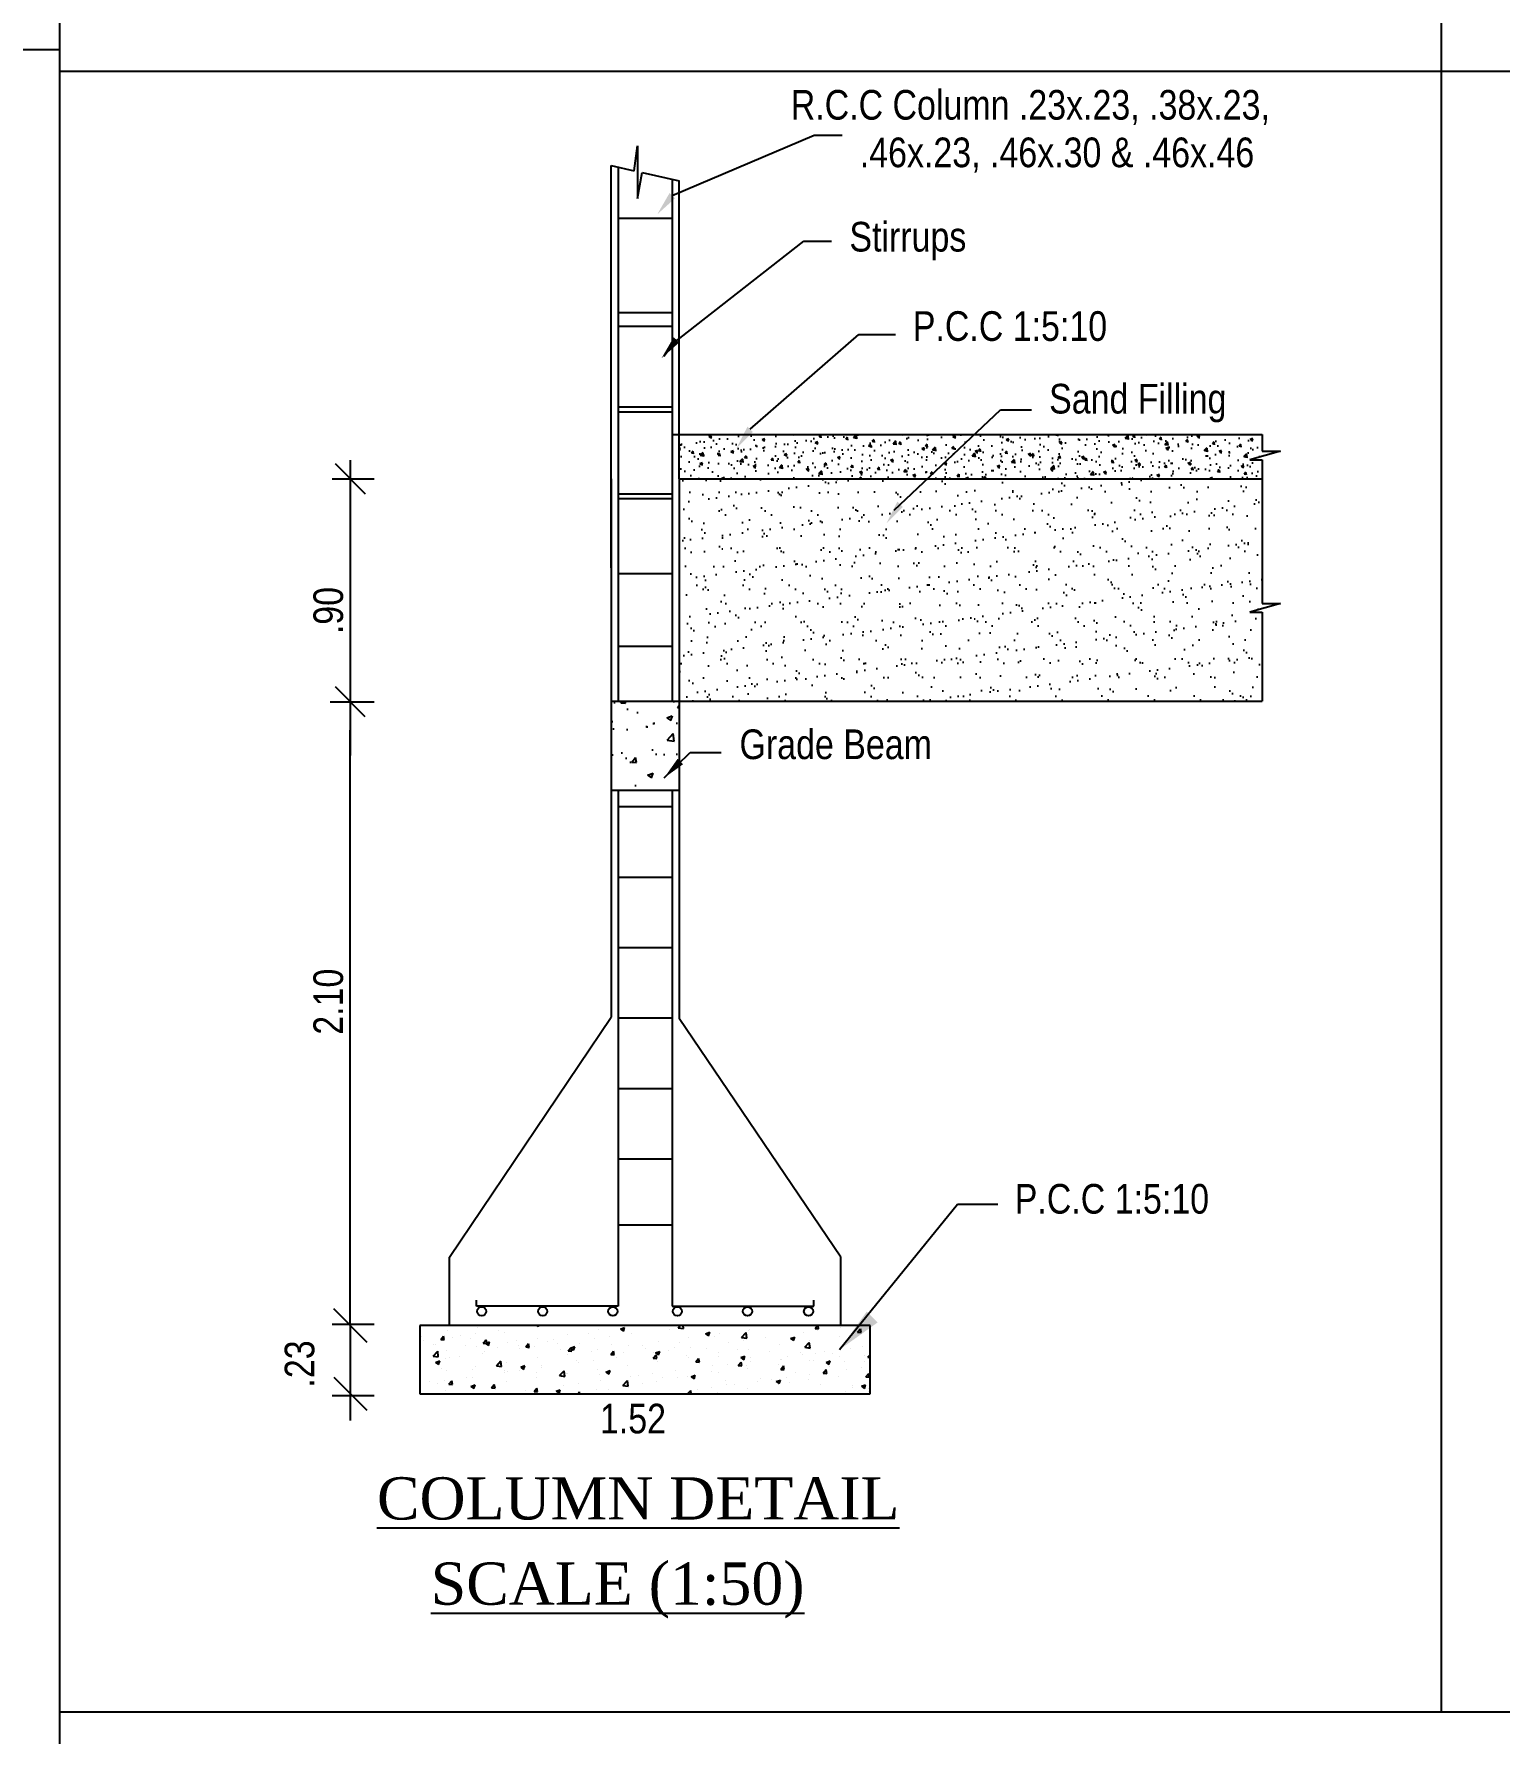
# Model space of a CAD drawing. Header units: metres. Extents: x 0 to 602, y 0 to 196.
# Drawn here: x 413.16 to 423.05, y 84.81 to 96.27 of the extents above; entities that cross this region are included whole.
import ezdxf

# ---------------------------------------------------------------- set-up
doc = ezdxf.new("R2010")
doc.units = ezdxf.units.M
doc.header["$MEASUREMENT"] = 0
doc.styles.get("Standard").update_dxf_attribs({"font": 'swissc.ttf', "height": 0.23})
doc.styles.add('text - 0.30ht', font='times.ttf', dxfattribs={"height": 0.25})

msp = doc.modelspace()

# ---------------------------------------------------------------- hatches: boundary and pattern name
h = msp.add_hatch()
h.set_pattern_fill('AR-CONC', color=256, scale=0.025, style=0)
h.set_pattern_definition([(50, (-7511.43178, 255.78644), (0.1793150457, -0.0156880337), [0.01875, -0.20625]), (355, (-7511.43178, 255.78644), (-0.0346878334, 0.1880480334), [0.015, -0.165]), (100.4514, (-7511.41684, 255.78514), (0.1446273454, 0.1723598855), [0.0159350475, -0.175285528]), (46.1842, (-7511.43178, 255.83644), (0.266810262, -0.0413797536), [0.028125, -0.309375]), (96.6356, (-7511.40955, 255.833), (0.233665676, 0.243529468), [0.023902572, -0.26292825]), (351.1842, (-7511.43178, 255.83644), (0.233665486, 0.24352965), [0.0225, -0.2475]), (21, (-7511.40678, 255.82394), (0.149226763, -0.1006547227), [0.01875, -0.20625]), (326, (-7511.40678, 255.82394), (0.060828833, 0.1812875113), [0.015, -0.165]), (71.4514, (-7511.39435, 255.81556), (0.210055657, 0.080632624), [0.0159350475, -0.175285528]), (37.5, (-7511.43178, 255.786444), (0.00303996383, 0.08322346346), [0, -0.163, 0, -0.1675, 0, -0.165625]), (7.5, (-7511.43178, 255.78644), (0.0657673844, 0.098602928), [0, -0.0955, 0, -0.15925, 0, -0.063125]), (327.5, (-7511.48753, 255.786444), (0.13345560904, -0.00563871793), [0, -0.0625, 0, -0.195, 0, -0.25875]), (317.5, (-7511.51253, 255.78644), (0.1457965423, 0.0250262456), [0, -0.08125, 0, -0.1295, 0, -0.18375])])
h.paths.add_polyline_path([(421.572, 93.455), (421.449, 93.455), (421.449, 93.569), (419.507, 93.569), (419.189, 93.269), (421.449, 93.269), (421.449, 93.397), (421.366, 93.397)])
h.paths.add_polyline_path([(419.507, 93.569), (417.514, 93.569), (417.514, 93.269), (419.189, 93.269)])
at = {"ltscale": 1.2}
h = msp.add_hatch(dxfattribs=at)
h.set_pattern_fill('AR-SAND', color=256, scale=0.1, style=0)
h.set_pattern_definition([(37.5, (-7511.43178, 255.78644), (-0.0062993358, 0.192682377), [0, -0.152, 0, -0.17, 0, -0.1625]), (7.5, (-7511.43178, 255.78644), (0.1769776705, 0.2822146065), [0, -0.082, 0, -0.137, 0, -0.0525]), (327.5, (-7511.55478, 255.78644), (0.311414186, 0.0005659054), [0, -0.05, 0, -0.18, 0, -0.235]), (317.5, (-7511.55478, 255.78644), (0.3006126605, 0.0877675565), [0, -0.025, 0, -0.118, 0, -0.135])])
h.paths.add_polyline_path([(421.449, 93.269), (417.514, 93.269), (417.514, 92.669), (417.514, 91.769), (421.449, 91.769), (421.449, 92.369), (421.366, 92.369), (421.572, 92.427), (421.449, 92.427)])
h = msp.add_hatch()
h.set_pattern_fill('AR-CONC', color=256, scale=0.053333, style=0)
h.set_pattern_definition([(50, (397.43637, 90.32288), (0.382539, -0.033468), [0.04, -0.44]), (355, (397.43637, 90.3229), (-0.074001, 0.401169), [0.032, -0.352]), (100.4514, (397.46825, 90.3201), (0.308538, 0.367701), [0.033995, -0.3739425]), (46.1842, (397.43637, 90.42955), (0.569195, -0.088277), [0.06, -0.66]), (96.6356, (397.4838, 90.4222), (0.498487, 0.51953), [0.050992, -0.560914]), (351.1842, (397.4364, 90.42955), (0.498486, 0.51953), [0.048, -0.528]), (21, (397.4897, 90.40288), (0.3183504, -0.21473), [0.04, -0.44]), (326, (397.4897, 90.4029), (0.129768, 0.386747), [0.032, -0.352]), (71.4514, (397.51624, 90.385), (0.448119, 0.172016), [0.033995, -0.3739425]), (37.5, (397.43637, 90.32288), (0.0064853, 0.1775434), [0, -0.3477333, 0, -0.3573333, 0, -0.3533333]), (7.5, (397.43637, 90.32288), (0.1403038, 0.210353), [0, -0.2037333, 0, -0.3397333, 0, -0.1346667]), (327.5, (397.31744, 90.32288), (0.2847053, -0.0120293), [0, -0.1333333, 0, -0.416, 0, -0.552]), (317.5, (397.2641, 90.32288), (0.3110326, 0.0533893), [0, -0.1733333, 0, -0.2762667, 0, -0.392])])
h.paths.add_polyline_path([(417.514, 91.769), (417.054, 91.769), (417.054, 91.169), (417.514, 91.169)])

# ---------------------------------------------------------------- linework, layer by layer
at = {"color": 6}
for p, q in [((413.331, 106.755), (413.331, 74.848)), ((422.66, 84.947), (422.66, 106.755)), ((413.331, 96.164), (399.005, 96.164)), ((413.331, 96.019), (449.439, 96.019)), ((424.344, 84.947), (413.331, 84.947))]:
    msp.add_line(p, q, dxfattribs=at)
for p, q in [((417.209, 95.348), (417.232, 95.517)), ((417.232, 95.517), (417.232, 95.161)), ((417.467, 95.18), (418.425, 95.589)), ((418.425, 95.589), (418.613, 95.589)), ((417.054, 93.269), (417.054, 95.383)), ((417.054, 95.383), (417.209, 95.348)), ((417.101, 95.372), (417.101, 93.269)), ((417.232, 95.161), (417.265, 95.336)), ((417.265, 95.336), (417.514, 95.28)), ((417.467, 95.29), (417.467, 93.269)), ((417.514, 93.269), (417.514, 95.28)), ((417.101, 95.028), (417.467, 95.028)), ((417.467, 94.177), (418.355, 94.874)), ((418.355, 94.874), (418.543, 94.874)), ((417.101, 94.391), (417.467, 94.391)), ((417.101, 94.3), (417.467, 94.3)), ((417.992, 93.604), (418.727, 94.242)), ((418.727, 94.242), (418.975, 94.242)), ((417.101, 93.754), (417.467, 93.754)), ((417.101, 93.722), (417.467, 93.722)), ((418.966, 93.058), (419.682, 93.734)), ((419.682, 93.734), (419.891, 93.734)), ((417.467, 93.569), (421.449, 93.569)), ((421.449, 93.569), (421.449, 93.455)), ((421.572, 93.455), (421.366, 93.397)), ((421.449, 93.455), (421.572, 93.455)), ((415.395, 93.168), (415.193, 93.37)), ((415.193, 93.37), (415.395, 93.168)), ((415.294, 93.396), (415.294, 91.402)), ((421.366, 93.397), (421.449, 93.397)), ((421.449, 93.397), (421.449, 93.269)), ((415.171, 93.269), (415.331, 93.269)), ((415.294, 93.269), (415.455, 93.269)), ((417.054, 93.269), (417.054, 89.637)), ((417.054, 92.669), (417.054, 93.269)), ((417.101, 93.269), (417.101, 91.769)), ((417.467, 93.269), (417.467, 91.769)), ((417.514, 93.269), (421.449, 93.269)), ((417.514, 93.269), (417.514, 89.628)), ((417.514, 93.269), (417.514, 92.669)), ((421.449, 93.269), (421.449, 92.427)), ((417.101, 93.168), (417.467, 93.168)), ((417.101, 93.136), (417.467, 93.136)), ((417.101, 92.631), (417.467, 92.631)), ((421.572, 92.427), (421.366, 92.369)), ((421.449, 92.427), (421.572, 92.427)), ((421.366, 92.369), (421.449, 92.369)), ((421.449, 92.369), (421.449, 91.769)), ((417.101, 92.141), (417.467, 92.141)), ((415.395, 91.664), (415.193, 91.866)), ((415.157, 91.765), (415.455, 91.765)), ((417.054, 91.769), (421.449, 91.769)), ((415.294, 87.556), (415.294, 91.574)), ((417.412, 91.251), (417.587, 91.422)), ((417.587, 91.422), (417.797, 91.422)), ((417.054, 91.169), (417.514, 91.169)), ((417.101, 91.169), (417.101, 87.687)), ((417.467, 91.169), (417.467, 87.687)), ((417.101, 91.058), (417.467, 91.058)), ((417.101, 90.582), (417.467, 90.582)), ((417.101, 90.107), (417.467, 90.107)), ((415.964, 88.016), (417.054, 89.637)), ((417.101, 89.631), (417.467, 89.631)), ((418.604, 88.016), (417.514, 89.628)), ((417.101, 89.156), (417.467, 89.156)), ((417.101, 88.68), (417.467, 88.68)), ((418.596, 87.393), (419.393, 88.375)), ((419.393, 88.375), (419.665, 88.375)), ((417.101, 88.236), (417.467, 88.236)), ((415.964, 87.556), (415.964, 88.016)), ((418.604, 87.556), (418.604, 88.016)), ((416.146, 87.687), (416.146, 87.728)), ((418.422, 87.687), (418.422, 87.728)), ((415.406, 87.444), (415.182, 87.668)), ((415.182, 87.668), (415.406, 87.444)), ((417.101, 87.687), (416.146, 87.687)), ((417.467, 87.687), (418.422, 87.687)), ((417.467, 87.687), (418.422, 87.687)), ((415.171, 87.565), (415.331, 87.565)), ((415.294, 87.565), (415.455, 87.565)), ((415.294, 87.556), (415.294, 87.096)), ((418.804, 87.556), (415.764, 87.556)), ((415.764, 87.556), (415.764, 87.096)), ((415.773, 87.481), (415.773, 87.481)), ((415.904, 87.461), (415.923, 87.484)), ((415.928, 87.459), (415.924, 87.484)), ((415.95, 87.52), (415.95, 87.52)), ((416.039, 87.491), (416.039, 87.491)), ((416.139, 87.504), (416.139, 87.504)), ((416.152, 87.545), (416.152, 87.545)), ((416.291, 87.524), (416.291, 87.524)), ((416.336, 87.51), (416.336, 87.51)), ((416.553, 87.556), (416.562, 87.55)), ((416.562, 87.55), (416.564, 87.556)), ((416.569, 87.55), (416.569, 87.55)), ((416.762, 87.496), (416.762, 87.496)), ((416.899, 87.503), (416.899, 87.503)), ((416.97, 87.526), (416.97, 87.526)), ((417.042, 87.479), (417.042, 87.479)), ((417.117, 87.532), (417.145, 87.543)), ((417.117, 87.532), (417.137, 87.518)), ((417.132, 87.543), (417.132, 87.543)), ((417.137, 87.518), (417.145, 87.542)), ((417.175, 87.554), (417.175, 87.554)), ((417.194, 87.499), (417.194, 87.499)), ((417.446, 87.532), (417.446, 87.532)), ((417.507, 87.541), (417.521, 87.556)), ((417.507, 87.541), (417.543, 87.536)), ((417.543, 87.536), (417.541, 87.556)), ((417.547, 87.545), (417.547, 87.545)), ((417.692, 87.5), (417.72, 87.511)), ((417.692, 87.5), (417.711, 87.486)), ((417.711, 87.486), (417.72, 87.51)), ((417.751, 87.483), (417.751, 87.483)), ((417.786, 87.505), (417.786, 87.505)), ((417.934, 87.475), (417.965, 87.508)), ((417.97, 87.47), (417.965, 87.508)), ((417.984, 87.523), (417.984, 87.523)), ((417.988, 87.53), (417.988, 87.53)), ((418.266, 87.468), (418.294, 87.478)), ((418.286, 87.454), (418.294, 87.478)), ((418.35, 87.507), (418.35, 87.507)), ((418.431, 87.536), (418.448, 87.556)), ((418.431, 87.536), (418.455, 87.534)), ((418.45, 87.52), (418.45, 87.52)), ((418.455, 87.534), (418.451, 87.556)), ((418.598, 87.481), (418.598, 87.481)), ((418.601, 87.54), (418.601, 87.54)), ((418.718, 87.511), (418.737, 87.534)), ((418.718, 87.511), (418.742, 87.509)), ((418.742, 87.508), (418.737, 87.534)), ((418.804, 87.096), (418.804, 87.556)), ((415.786, 87.457), (415.786, 87.457)), ((415.853, 87.35), (415.884, 87.383)), ((415.858, 87.427), (415.858, 87.427)), ((415.87, 87.43), (415.87, 87.43)), ((415.888, 87.345), (415.884, 87.383)), ((415.904, 87.461), (415.928, 87.459)), ((415.945, 87.387), (415.945, 87.387)), ((415.987, 87.472), (415.987, 87.472)), ((416.071, 87.418), (416.071, 87.418)), ((416.103, 87.47), (416.103, 87.47)), ((416.147, 87.412), (416.147, 87.412)), ((416.185, 87.366), (416.185, 87.366)), ((416.191, 87.436), (416.21, 87.459)), ((416.191, 87.436), (416.215, 87.434)), ((416.199, 87.383), (416.199, 87.383)), ((416.2, 87.463), (416.2, 87.463)), ((416.206, 87.435), (416.234, 87.446)), ((416.206, 87.435), (416.226, 87.421)), ((416.215, 87.434), (416.21, 87.459)), ((416.226, 87.421), (416.234, 87.446)), ((416.285, 87.409), (416.285, 87.409)), ((416.355, 87.442), (416.355, 87.442)), ((416.414, 87.454), (416.414, 87.454)), ((416.432, 87.423), (416.432, 87.423)), ((416.438, 87.399), (416.438, 87.399)), ((416.478, 87.411), (416.497, 87.434)), ((416.478, 87.411), (416.502, 87.408)), ((416.502, 87.408), (416.497, 87.433)), ((416.498, 87.4), (416.498, 87.4)), ((416.538, 87.412), (416.538, 87.412)), ((416.56, 87.47), (416.56, 87.47)), ((416.627, 87.445), (416.627, 87.445)), ((416.665, 87.463), (416.665, 87.463)), ((416.69, 87.432), (416.69, 87.432)), ((416.712, 87.391), (416.712, 87.391)), ((416.757, 87.363), (416.757, 87.363)), ((416.765, 87.385), (416.784, 87.408)), ((416.765, 87.385), (416.789, 87.383)), ((416.781, 87.403), (416.809, 87.414)), ((416.781, 87.403), (416.8, 87.389)), ((416.789, 87.383), (416.784, 87.408)), ((416.801, 87.389), (416.809, 87.413)), ((416.841, 87.436), (416.841, 87.436)), ((416.925, 87.382), (416.925, 87.382)), ((416.942, 87.466), (416.942, 87.466)), ((416.965, 87.393), (416.965, 87.393)), ((417.051, 87.363), (417.051, 87.363)), ((417.052, 87.36), (417.071, 87.383)), ((417.054, 87.427), (417.054, 87.427)), ((417.076, 87.358), (417.071, 87.383)), ((417.139, 87.373), (417.139, 87.373)), ((417.17, 87.421), (417.17, 87.421)), ((417.268, 87.418), (417.268, 87.418)), ((417.285, 87.403), (417.285, 87.403)), ((417.341, 87.374), (417.341, 87.374)), ((417.352, 87.364), (417.352, 87.364)), ((417.355, 87.371), (417.383, 87.381)), ((417.355, 87.371), (417.375, 87.357)), ((417.373, 87.447), (417.373, 87.447)), ((417.375, 87.357), (417.383, 87.381)), ((417.441, 87.387), (417.441, 87.387)), ((417.481, 87.409), (417.481, 87.409)), ((417.518, 87.443), (417.518, 87.443)), ((417.58, 87.477), (417.58, 87.477)), ((417.593, 87.407), (417.593, 87.407)), ((417.695, 87.4), (417.695, 87.4)), ((417.781, 87.372), (417.781, 87.372)), ((417.845, 87.441), (417.845, 87.441)), ((417.909, 87.391), (417.909, 87.391)), ((417.934, 87.475), (417.97, 87.47)), ((417.946, 87.454), (417.946, 87.454)), ((417.983, 87.397), (417.983, 87.397)), ((418.097, 87.474), (418.097, 87.474)), ((418.122, 87.382), (418.122, 87.382)), ((418.191, 87.427), (418.191, 87.427)), ((418.266, 87.468), (418.286, 87.454)), ((418.336, 87.373), (418.336, 87.373)), ((418.345, 87.362), (418.345, 87.362)), ((418.361, 87.409), (418.392, 87.441)), ((418.361, 87.409), (418.397, 87.403)), ((418.397, 87.403), (418.392, 87.441)), ((418.396, 87.455), (418.396, 87.455)), ((418.434, 87.364), (418.434, 87.364)), ((418.496, 87.382), (418.496, 87.382)), ((418.549, 87.364), (418.549, 87.364)), ((418.668, 87.404), (418.668, 87.404)), ((418.749, 87.416), (418.749, 87.416)), ((418.801, 87.378), (418.801, 87.378)), ((415.853, 87.35), (415.888, 87.345)), ((415.87, 87.306), (415.898, 87.317)), ((415.87, 87.306), (415.89, 87.292)), ((415.89, 87.292), (415.898, 87.317)), ((415.907, 87.269), (415.907, 87.269)), ((415.934, 87.333), (415.934, 87.333)), ((415.94, 87.253), (415.94, 87.253)), ((415.965, 87.342), (415.965, 87.342)), ((416.034, 87.346), (416.034, 87.346)), ((416.121, 87.26), (416.121, 87.26)), ((416.142, 87.279), (416.142, 87.279)), ((416.28, 87.284), (416.311, 87.317)), ((416.28, 87.284), (416.315, 87.279)), ((416.315, 87.279), (416.311, 87.316)), ((416.334, 87.251), (416.334, 87.251)), ((416.35, 87.309), (416.35, 87.309)), ((416.433, 87.255), (416.433, 87.255)), ((416.445, 87.274), (416.473, 87.285)), ((416.445, 87.274), (416.464, 87.26)), ((416.464, 87.26), (416.473, 87.284)), ((416.555, 87.337), (416.555, 87.337)), ((416.584, 87.275), (416.584, 87.275)), ((416.585, 87.283), (416.585, 87.283)), ((416.707, 87.218), (416.738, 87.25)), ((416.742, 87.212), (416.738, 87.25)), ((416.818, 87.323), (416.818, 87.323)), ((416.837, 87.308), (416.837, 87.308)), ((416.937, 87.321), (416.937, 87.321)), ((416.96, 87.26), (416.96, 87.26)), ((417.019, 87.242), (417.047, 87.252)), ((417.039, 87.228), (417.047, 87.252)), ((417.052, 87.36), (417.076, 87.358)), ((417.089, 87.341), (417.089, 87.341)), ((417.166, 87.288), (417.166, 87.288)), ((417.339, 87.335), (417.358, 87.358)), ((417.339, 87.335), (417.363, 87.333)), ((417.363, 87.333), (417.358, 87.358)), ((417.368, 87.313), (417.368, 87.313)), ((417.488, 87.25), (417.488, 87.25)), ((417.566, 87.355), (417.566, 87.355)), ((417.575, 87.343), (417.575, 87.343)), ((417.626, 87.31), (417.645, 87.333)), ((417.626, 87.31), (417.65, 87.308)), ((417.65, 87.308), (417.645, 87.333)), ((417.74, 87.283), (417.74, 87.283)), ((417.779, 87.346), (417.779, 87.346)), ((417.84, 87.296), (417.84, 87.296)), ((417.913, 87.285), (417.932, 87.308)), ((417.913, 87.285), (417.936, 87.283)), ((417.93, 87.339), (417.958, 87.349)), ((417.93, 87.339), (417.95, 87.325)), ((417.936, 87.283), (417.932, 87.308)), ((417.95, 87.325), (417.958, 87.349)), ((417.968, 87.284), (417.968, 87.284)), ((417.978, 87.264), (417.978, 87.264)), ((417.992, 87.316), (417.992, 87.316)), ((417.993, 87.337), (417.993, 87.337)), ((418.186, 87.294), (418.186, 87.294)), ((418.199, 87.26), (418.219, 87.283)), ((418.199, 87.26), (418.223, 87.258)), ((418.201, 87.324), (418.201, 87.324)), ((418.206, 87.328), (418.206, 87.328)), ((418.223, 87.258), (418.219, 87.283)), ((418.244, 87.349), (418.244, 87.349)), ((418.391, 87.322), (418.391, 87.322)), ((418.42, 87.319), (418.42, 87.319)), ((418.486, 87.235), (418.506, 87.258)), ((418.505, 87.307), (418.533, 87.317)), ((418.505, 87.307), (418.525, 87.293)), ((418.51, 87.233), (418.506, 87.258)), ((418.525, 87.293), (418.533, 87.317)), ((418.53, 87.276), (418.53, 87.276)), ((418.593, 87.348), (418.593, 87.348)), ((418.633, 87.31), (418.633, 87.31)), ((418.644, 87.258), (418.644, 87.258)), ((418.744, 87.271), (418.744, 87.271)), ((418.763, 87.355), (418.763, 87.355)), ((418.764, 87.316), (418.764, 87.316)), ((418.788, 87.343), (418.804, 87.359)), ((418.788, 87.343), (418.804, 87.34)), ((415.182, 87.208), (415.406, 86.984)), ((415.828, 87.175), (415.828, 87.175)), ((415.885, 87.162), (415.885, 87.162)), ((415.929, 87.188), (415.929, 87.188)), ((415.96, 87.16), (415.979, 87.183)), ((415.96, 87.16), (415.984, 87.158)), ((415.984, 87.158), (415.979, 87.183)), ((416.08, 87.208), (416.08, 87.208)), ((416.108, 87.145), (416.136, 87.155)), ((416.108, 87.145), (416.128, 87.131)), ((416.118, 87.203), (416.118, 87.203)), ((416.128, 87.131), (416.136, 87.155)), ((416.137, 87.146), (416.137, 87.146)), ((416.247, 87.135), (416.266, 87.158)), ((416.247, 87.135), (416.271, 87.133)), ((416.271, 87.133), (416.266, 87.158)), ((416.333, 87.241), (416.333, 87.241)), ((416.345, 87.176), (416.345, 87.176)), ((416.352, 87.243), (416.352, 87.243)), ((416.548, 87.242), (416.548, 87.242)), ((416.55, 87.204), (416.55, 87.204)), ((416.707, 87.218), (416.742, 87.212)), ((416.732, 87.15), (416.732, 87.15)), ((416.752, 87.23), (416.752, 87.23)), ((416.761, 87.233), (416.761, 87.233)), ((416.832, 87.163), (416.832, 87.163)), ((416.975, 87.224), (416.975, 87.224)), ((416.983, 87.183), (416.983, 87.183)), ((417.019, 87.242), (417.039, 87.228)), ((417.133, 87.152), (417.165, 87.184)), ((417.133, 87.152), (417.169, 87.146)), ((417.161, 87.155), (417.161, 87.155)), ((417.169, 87.146), (417.165, 87.184)), ((417.188, 87.215), (417.188, 87.215)), ((417.236, 87.216), (417.236, 87.216)), ((417.268, 87.164), (417.268, 87.164)), ((417.336, 87.23), (417.336, 87.23)), ((417.363, 87.18), (417.363, 87.18)), ((417.402, 87.206), (417.402, 87.206)), ((417.501, 87.204), (417.501, 87.204)), ((417.571, 87.21), (417.571, 87.21)), ((417.594, 87.21), (417.622, 87.22)), ((417.594, 87.21), (417.614, 87.196)), ((417.614, 87.196), (417.622, 87.22)), ((417.615, 87.197), (417.615, 87.197)), ((417.735, 87.244), (417.735, 87.244)), ((417.735, 87.138), (417.735, 87.138)), ((417.776, 87.238), (417.776, 87.238)), ((417.829, 87.188), (417.829, 87.188)), ((417.831, 87.156), (417.831, 87.156)), ((417.887, 87.158), (417.887, 87.158)), ((418.042, 87.179), (418.042, 87.179)), ((418.064, 87.196), (418.064, 87.196)), ((418.139, 87.191), (418.139, 87.191)), ((418.169, 87.178), (418.197, 87.188)), ((418.169, 87.178), (418.189, 87.164)), ((418.181, 87.161), (418.181, 87.161)), ((418.189, 87.164), (418.197, 87.188)), ((418.239, 87.205), (418.239, 87.205)), ((418.256, 87.17), (418.256, 87.17)), ((418.297, 87.236), (418.297, 87.236)), ((418.386, 87.189), (418.386, 87.189)), ((418.391, 87.225), (418.391, 87.225)), ((418.47, 87.161), (418.47, 87.161)), ((418.486, 87.235), (418.51, 87.233)), ((418.588, 87.215), (418.588, 87.215)), ((418.683, 87.151), (418.683, 87.151)), ((418.683, 87.136), (418.683, 87.136)), ((418.744, 87.146), (418.772, 87.156)), ((418.744, 87.146), (418.764, 87.132)), ((418.764, 87.132), (418.772, 87.156)), ((418.773, 87.21), (418.793, 87.233)), ((418.773, 87.21), (418.797, 87.208)), ((418.79, 87.133), (418.79, 87.133)), ((418.797, 87.208), (418.793, 87.233)), ((418.796, 87.245), (418.796, 87.245)), ((415.171, 87.083), (415.331, 87.083)), ((415.294, 87.096), (415.294, 86.916)), ((415.294, 87.083), (415.455, 87.083)), ((415.764, 87.096), (418.804, 87.096)), ((415.935, 87.12), (415.935, 87.12)), ((416.328, 87.097), (416.328, 87.097)), ((416.479, 87.117), (416.479, 87.117)), ((416.534, 87.11), (416.553, 87.133)), ((416.534, 87.11), (416.557, 87.108)), ((416.557, 87.108), (416.553, 87.133)), ((416.683, 87.113), (416.711, 87.123)), ((416.683, 87.113), (416.703, 87.099)), ((416.703, 87.099), (416.711, 87.123)), ((416.748, 87.097), (416.748, 87.097)), ((416.83, 87.096), (416.84, 87.108)), ((416.842, 87.096), (416.84, 87.108)), ((416.955, 87.127), (416.955, 87.127)), ((417.035, 87.124), (417.035, 87.124)), ((417.57, 87.096), (417.592, 87.118)), ((417.594, 87.096), (417.592, 87.118)), ((417.597, 87.116), (417.597, 87.116)), ((417.635, 87.125), (417.635, 87.125)), ((417.771, 87.105), (417.771, 87.105)), ((417.973, 87.131), (417.973, 87.131)), ((418.45, 87.096), (418.45, 87.096)), ((418.538, 87.1), (418.538, 87.1)), ((418.638, 87.113), (418.638, 87.113)), ((418.791, 87.111), (418.791, 87.111))]:
    msp.add_line(p, q)
at = {"ltscale": 1.2}
msp.add_line((417.495, 94.207), (417.41, 94.094), dxfattribs=at)
for centre in [(416.181, 87.651), (416.593, 87.651), (417.066, 87.651), (417.502, 87.651), (417.975, 87.651), (418.387, 87.651)]:
    msp.add_circle(centre, 0.0307)
for points in [[(417.485, 95.161), (417.366, 95.054), (417.449, 95.198)], [(417.514, 94.189), (417.394, 94.082), (417.477, 94.225)], [(418.011, 93.585), (417.901, 93.475), (417.975, 93.622)], [(419.024, 93.079), (418.913, 92.969), (418.987, 93.116)], [(417.54, 91.343), (417.412, 91.251), (417.503, 91.38)], [(418.854, 87.577), (418.596, 87.393), (418.78, 87.65)]]:
    msp.add_solid(points)

# ---------------------------------------------------------------- texts
for s, p in [('R.C.C Column .23x.23, .38x.23, ', (418.267, 95.693)), ('.46x.23, .46x.30 & .46x.46', (418.733, 95.372)), ('Stirrups', (418.663, 94.803)), ('P.C.C 1:5:10', (419.091, 94.2)), ('Sand Filling', (420.011, 93.71)), ('Grade Beam', (417.921, 91.378)), ('P.C.C 1:5:10', (419.779, 88.311)), ('1.52', (416.979, 86.828))]:
    msp.add_text(s, height=0.2).set_placement(p)
for s, p in [('.90', (415.245, 92.221)), ('2.10', (415.245, 89.518)), ('.23', (415.051, 87.137))]:
    msp.add_text(s, height=0.2, rotation=90).set_placement(p)
at = {"style": 'text - 0.30ht'}
for s, p in [('%%UCOLUMN DETAIL', (415.474, 86.247)), ('%%USCALE (1:50)', (415.837, 85.672))]:
    msp.add_text(s, height=0.285, dxfattribs=at).set_placement(p)

doc.saveas('drawing.dxf')
